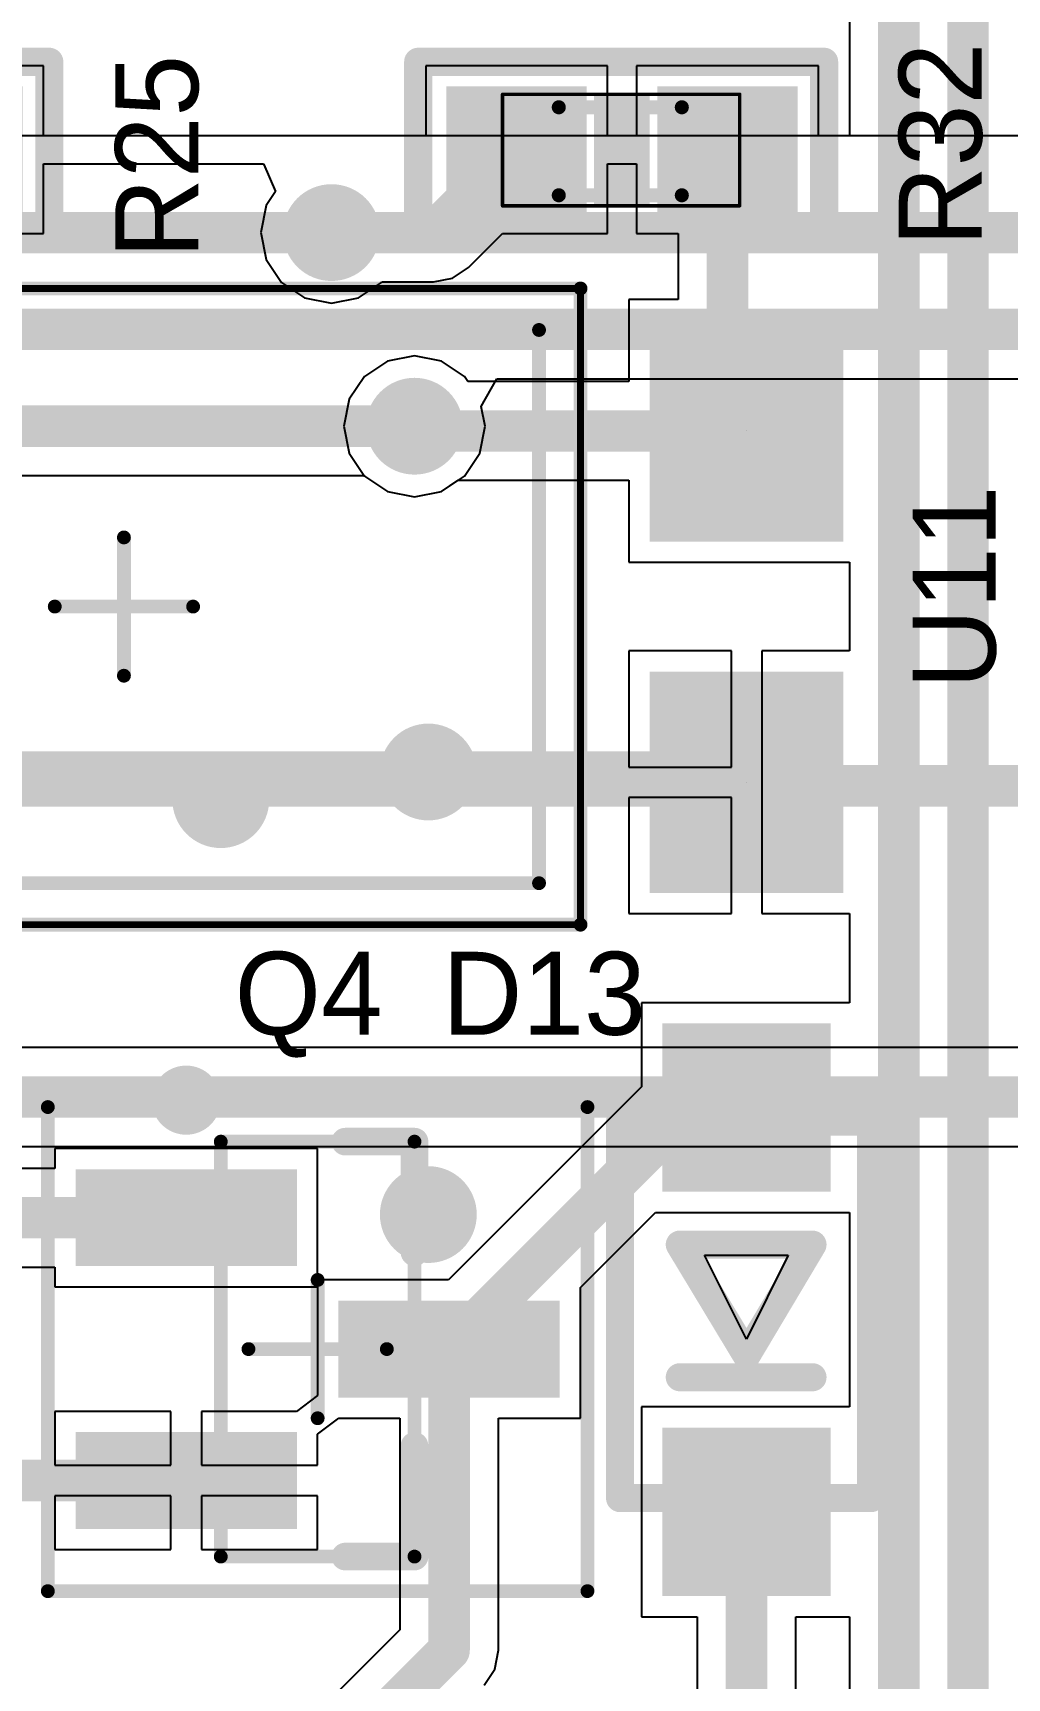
# Model space of a CAD drawing. Header units: millimetres. Extents: x 59 to 152, y 30 to 146.
# Drawn here: x 119.14 to 126.18, y 112.65 to 124.54 of the extents above; entities that cross this region are included whole.
import ezdxf

# ---------------------------------------------------------------- set-up
doc = ezdxf.new("R2010")
doc.units = ezdxf.units.MM
for name, color, linetype in [('BottomLayer', 5, 'Continuous'), ('BottomSolder', 6, 'Continuous'), ('Mechanical13', 56, 'Continuous'), ('Mechanical15', 56, 'Continuous'), ('Mechanical16', 56, 'Continuous'), ('Mechanical6', 56, 'Continuous'), ('MultiLayer', 9, 'Continuous'), ('PadHoleLayer', 156, 'Continuous'), ('TopLayer', 1, 'Continuous'), ('TopOverlay', 2, 'Continuous'), ('TopPaste', 8, 'Continuous'), ('TopSolder', 216, 'Continuous'), ('ViaHoleLayer', 16, 'Continuous')]:
    doc.layers.add(name, color=color, linetype=linetype)

# ---------------------------------------------------------------- blocks, each defined once
blk = doc.blocks.new('R0603_277')
at = {"layer": 'Mechanical16'}
for points, const_width in [([(-0.85000084, 0.4064), (-0.85000084, -0.3999992)], 0.0254), ([(0.8635999999999999, 0.4064), (-0.85000084, 0.4064)], 0.0254), ([(0.4572, 0.3302), (-0.43200066, 0.3302)], 0.1016), ([(0.8635999999999999, 0.4064), (0.8635999999999999, -0.3999992)], 0.0254), ([(0.4572, -0.30599888), (-0.43200066, -0.30599888)], 0.1016), ([(0.8635999999999999, -0.3999992), (-0.85000084, -0.3999992)], 0.0254)]:
    blk.add_lwpolyline(points, dxfattribs=dict(at, const_width=const_width))
for points, const_width in [([(-0.85635084, 0.4064, 1), (-0.8436508399999999, 0.4064, 1)], 0.0127), ([(-0.85635084, 0.4064, 1), (-0.8436508399999999, 0.4064, 1)], 0.0127), ([(-0.45740066, 0.3302, 1), (-0.40660066, 0.3302, 1)], 0.0508), ([(0.4318, 0.3302, 1), (0.4826, 0.3302, 1)], 0.0508), ([(0.85725, 0.4064, 1), (0.86995, 0.4064, 1)], 0.0127), ([(0.85725, 0.4064, 1), (0.86995, 0.4064, 1)], 0.0127), ([(-0.45740066, -0.30599888, 1), (-0.40660066, -0.30599888, 1)], 0.0508), ([(0.4318, -0.30599888, 1), (0.4826, -0.30599888, 1)], 0.0508), ([(-0.85635084, -0.3999992, 1), (-0.8436508399999999, -0.3999992, 1)], 0.0127), ([(-0.85635084, -0.3999992, 1), (-0.8436508399999999, -0.3999992, 1)], 0.0127), ([(0.85725, -0.3999992, 1), (0.86995, -0.3999992, 1)], 0.0127), ([(0.85725, -0.3999992, 1), (0.86995, -0.3999992, 1)], 0.0127)]:
    blk.add_lwpolyline(points, format="xyb", close=True, dxfattribs=dict(at, const_width=const_width))
for points in [[(-0.83817968, -0.3999992), (-0.43177968, -0.3999992), (-0.83817968, 0.4064), (-0.43177968, 0.4064)], [(0.43182032, -0.3999992), (0.8382203199999999, -0.3999992), (0.43182032, 0.4064), (0.8382203199999999, 0.4064)]]:
    blk.add_solid(points, dxfattribs=at)
at = {"layer": 'Mechanical6'}
blk.add_solid([(-0.19988784, -0.40011858), (0.20321016, -0.40011858), (-0.19988784, 0.40638222), (0.20321016, 0.40638222)], dxfattribs=at)
at = {"layer": 'TopLayer'}
for points in [[(-1.2192, -0.4064), (-0.3048, -0.4064), (-1.2192, 0.4064), (-0.3048, 0.4064)], [(0.3048, -0.4064), (1.2192, -0.4064), (0.3048, 0.4064), (1.2192, 0.4064)]]:
    blk.add_solid(points, dxfattribs=at)
at = {"layer": 'TopOverlay', "const_width": 0.2032}
for points in [[(-1.4605, 0.635), (-1.4605, -0.635)], [(1.4732, 0.635), (-1.4605, 0.635)], [(1.4732, 0.635), (1.4732, -0.635)], [(1.4732, -0.635), (-1.4605, -0.635)]]:
    blk.add_lwpolyline(points, dxfattribs=at)
at = {"layer": 'TopOverlay', "const_width": 0.1016}
for points in [[(-1.5113, 0.635, 1), (-1.4097, 0.635, 1)], [(-1.5113, 0.635, 1), (-1.4097, 0.635, 1)], [(1.4224, 0.635, 1), (1.524, 0.635, 1)], [(1.4224, 0.635, 1), (1.524, 0.635, 1)], [(-1.5113, -0.635, 1), (-1.4097, -0.635, 1)], [(-1.5113, -0.635, 1), (-1.4097, -0.635, 1)], [(1.4224, -0.635, 1), (1.524, -0.635, 1)], [(1.4224, -0.635, 1), (1.524, -0.635, 1)]]:
    blk.add_lwpolyline(points, format="xyb", close=True, dxfattribs=at)
at = {"layer": 'TopPaste'}
for points in [[(-1.2192, -0.4064), (-0.3048, -0.4064), (-1.2192, 0.4064), (-0.3048, 0.4064)], [(0.3048, -0.4064), (1.2192, -0.4064), (0.3048, 0.4064), (1.2192, 0.4064)]]:
    blk.add_solid(points, dxfattribs=at)
at = {"layer": 'TopSolder'}
for points in [[(-1.2691999, -0.4563999), (-0.2548001, -0.4563999), (-1.2691999, 0.4563999), (-0.2548001, 0.4563999)], [(0.2548001, -0.4563999), (1.2691999, -0.4563999), (0.2548001, 0.4563999), (1.2691999, 0.4563999)]]:
    blk.add_solid(points, dxfattribs=at)
blk = doc.blocks.new('R0603_284')
at = {"layer": 'Mechanical16'}
for points, const_width in [([(-0.85000084, 0.4064), (-0.85000084, -0.3999992)], 0.0254), ([(0.8635999999999999, 0.4064), (-0.85000084, 0.4064)], 0.0254), ([(0.4572, 0.3302), (-0.43200066, 0.3302)], 0.1016), ([(0.8635999999999999, 0.4064), (0.8635999999999999, -0.3999992)], 0.0254), ([(0.4572, -0.30599888), (-0.43200066, -0.30599888)], 0.1016), ([(0.8635999999999999, -0.3999992), (-0.85000084, -0.3999992)], 0.0254)]:
    blk.add_lwpolyline(points, dxfattribs=dict(at, const_width=const_width))
for points, const_width in [([(-0.85635084, 0.4064, 1), (-0.8436508399999999, 0.4064, 1)], 0.0127), ([(-0.85635084, 0.4064, 1), (-0.8436508399999999, 0.4064, 1)], 0.0127), ([(-0.45740066, 0.3302, 1), (-0.40660066, 0.3302, 1)], 0.0508), ([(0.4318, 0.3302, 1), (0.4826, 0.3302, 1)], 0.0508), ([(0.85725, 0.4064, 1), (0.86995, 0.4064, 1)], 0.0127), ([(0.85725, 0.4064, 1), (0.86995, 0.4064, 1)], 0.0127), ([(-0.45740066, -0.30599888, 1), (-0.40660066, -0.30599888, 1)], 0.0508), ([(0.4318, -0.30599888, 1), (0.4826, -0.30599888, 1)], 0.0508), ([(-0.85635084, -0.3999992, 1), (-0.8436508399999999, -0.3999992, 1)], 0.0127), ([(-0.85635084, -0.3999992, 1), (-0.8436508399999999, -0.3999992, 1)], 0.0127), ([(0.85725, -0.3999992, 1), (0.86995, -0.3999992, 1)], 0.0127), ([(0.85725, -0.3999992, 1), (0.86995, -0.3999992, 1)], 0.0127)]:
    blk.add_lwpolyline(points, format="xyb", close=True, dxfattribs=dict(at, const_width=const_width))
for points in [[(-0.83817968, -0.3999992), (-0.43177968, -0.3999992), (-0.83817968, 0.4064), (-0.43177968, 0.4064)], [(0.43182032, -0.3999992), (0.8382203199999999, -0.3999992), (0.43182032, 0.4064), (0.8382203199999999, 0.4064)]]:
    blk.add_solid(points, dxfattribs=at)
at = {"layer": 'Mechanical6'}
blk.add_solid([(-0.19988784, -0.40011858), (0.20321016, -0.40011858), (-0.19988784, 0.40638222), (0.20321016, 0.40638222)], dxfattribs=at)
at = {"layer": 'TopLayer'}
for points in [[(-1.2192, -0.4064), (-0.3048, -0.4064), (-1.2192, 0.4064), (-0.3048, 0.4064)], [(0.3048, -0.4064), (1.2192, -0.4064), (0.3048, 0.4064), (1.2192, 0.4064)]]:
    blk.add_solid(points, dxfattribs=at)
at = {"layer": 'TopOverlay', "const_width": 0.2032}
for points in [[(-1.4605, 0.635), (-1.4605, -0.635)], [(1.4732, 0.635), (-1.4605, 0.635)], [(1.4732, 0.635), (1.4732, -0.635)], [(1.4732, -0.635), (-1.4605, -0.635)]]:
    blk.add_lwpolyline(points, dxfattribs=at)
at = {"layer": 'TopOverlay', "const_width": 0.1016}
for points in [[(-1.5113, 0.635, 1), (-1.4097, 0.635, 1)], [(-1.5113, 0.635, 1), (-1.4097, 0.635, 1)], [(1.4224, 0.635, 1), (1.524, 0.635, 1)], [(1.4224, 0.635, 1), (1.524, 0.635, 1)], [(-1.5113, -0.635, 1), (-1.4097, -0.635, 1)], [(-1.5113, -0.635, 1), (-1.4097, -0.635, 1)], [(1.4224, -0.635, 1), (1.524, -0.635, 1)], [(1.4224, -0.635, 1), (1.524, -0.635, 1)]]:
    blk.add_lwpolyline(points, format="xyb", close=True, dxfattribs=at)
at = {"layer": 'TopPaste'}
for points in [[(-1.2192, -0.4064), (-0.3048, -0.4064), (-1.2192, 0.4064), (-0.3048, 0.4064)], [(0.3048, -0.4064), (1.2192, -0.4064), (0.3048, 0.4064), (1.2192, 0.4064)]]:
    blk.add_solid(points, dxfattribs=at)
at = {"layer": 'TopSolder'}
for points in [[(-1.2691999, -0.4563999), (-0.2548001, -0.4563999), (-1.2691999, 0.4563999), (-0.2548001, 0.4563999)], [(0.2548001, -0.4563999), (1.2691999, -0.4563999), (0.2548001, 0.4563999), (1.2691999, 0.4563999)]]:
    blk.add_solid(points, dxfattribs=at)
blk = doc.blocks.new('SOT23_3N_332')
at = {"layer": 'Mechanical13', "const_width": 0.0999998}
for points in [[(-0.6999985999999999, 1.49999954), (0.7000011399999999, 1.49999954)], [(-0.6999985999999999, -1.49999954), (-0.6999985999999999, 1.49999954)], [(0.7000011399999999, -1.49999954), (0.7000011399999999, 1.49999954)], [(-0.6999985999999999, -1.49999954), (0.7000011399999999, -1.49999954)]]:
    blk.add_lwpolyline(points, dxfattribs=at)
at = {"layer": 'Mechanical13', "const_width": 0.0499999}
for points in [[(-0.72499728, 1.49999954, 1), (-0.67499992, 1.49999954, 1)], [(-0.72499728, 1.49999954, 1), (-0.67499992, 1.49999954, 1)], [(0.67500246, 1.49999954, 1), (0.72499982, 1.49999954, 1)], [(0.67500246, 1.49999954, 1), (0.72499982, 1.49999954, 1)], [(-0.72499728, -1.49999954, 1), (-0.67499992, -1.49999954, 1)], [(-0.72499728, -1.49999954, 1), (-0.67499992, -1.49999954, 1)], [(0.67500246, -1.49999954, 1), (0.72499982, -1.49999954, 1)], [(0.67500246, -1.49999954, 1), (0.72499982, -1.49999954, 1)]]:
    blk.add_lwpolyline(points, format="xyb", close=True, dxfattribs=at)
at = {"layer": 'Mechanical15', "const_width": 0.0999998}
for points in [[(-1.94999864, 1.75000158), (1.95000118, 1.75000158)], [(-1.94999864, -1.74999904), (-1.94999864, 1.75000158)], [(1.95000118, -1.74999904), (1.95000118, 1.75000158)], [(2.54e-06, -0.499999), (2.54e-06, 0.50000154)], [(-0.499999, 0), (0.50000154, 0)], [(-1.94999864, -1.74999904), (1.95000118, -1.74999904)]]:
    blk.add_lwpolyline(points, dxfattribs=at)
at = {"layer": 'Mechanical15', "const_width": 0.0499999}
for points in [[(-1.97499732, 1.75000158, 1), (-1.92499996, 1.75000158, 1)], [(-1.97499732, 1.75000158, 1), (-1.92499996, 1.75000158, 1)], [(1.9250025, 1.75000158, 1), (1.97499986, 1.75000158, 1)], [(1.9250025, 1.75000158, 1), (1.97499986, 1.75000158, 1)], [(-0.02499614, 0.50000154, 1), (0.02500122, 0.50000154, 1)], [(-0.52499768, 0, 1), (-0.47500032, 0, 1)], [(0.47500286, 0, 1), (0.52500022, 0, 1)], [(-0.02499614, -0.499999, 1), (0.02500122, -0.499999, 1)], [(-1.97499732, -1.74999904, 1), (-1.92499996, -1.74999904, 1)], [(-1.97499732, -1.74999904, 1), (-1.92499996, -1.74999904, 1)], [(1.9250025, -1.74999904, 1), (1.97499986, -1.74999904, 1)], [(1.9250025, -1.74999904, 1), (1.97499986, -1.74999904, 1)]]:
    blk.add_lwpolyline(points, format="xyb", close=True, dxfattribs=at)
at = {"layer": 'TopLayer'}
for points in [[(-0.1999996, 0.6500012399999999), (-0.1999996, 1.25000004), (-1.6999966, 0.6500012399999999), (-1.6999966, 1.25000004)], [(1.69999914, -0.2999994), (1.69999914, 0.2999994), (0.20000214, -0.2999994), (0.20000214, 0.2999994)], [(-0.1999996, -1.2499975), (-0.1999996, -0.6499986999999999), (-1.6999966, -1.2499975), (-1.6999966, -0.6499986999999999)]]:
    blk.add_solid(points, dxfattribs=at)
at = {"layer": 'TopOverlay'}
for points, const_width in [([(-0.8249970799999999, 1.80000148, 1), (-1.07499912, 1.80000148, 1)], 0.2499995), ([(-1.13749836, 1.80000148, 1), (-1.01249988, 1.80000148, 1)], 0.12499848), ([(-0.88749632, 1.80000148, 1), (-0.76249784, 1.80000148, 1)], 0.12499848), ([(0.15000224, 1.49999954, 1), (0.25000204, 1.49999954, 1)], 0.0999998), ([(0.6500012399999999, 1.49999954, 1), (0.75000104, 1.49999954, 1)], 0.0999998), ([(0.6500012399999999, 1.49999954, 1), (0.75000104, 1.49999954, 1)], 0.0999998), ([(0.6500012399999999, 0.7000011399999999, 1), (0.75000104, 0.7000011399999999, 1)], 0.0999998), ([(0.6500012399999999, -0.6999985999999999, 1), (0.75000104, -0.6999985999999999, 1)], 0.0999998), ([(0.15000224, -1.49999954, 1), (0.25000204, -1.49999954, 1)], 0.0999998), ([(0.6500012399999999, -1.49999954, 1), (0.75000104, -1.49999954, 1)], 0.0999998), ([(0.6500012399999999, -1.49999954, 1), (0.75000104, -1.49999954, 1)], 0.0999998)]:
    blk.add_lwpolyline(points, format="xyb", close=True, dxfattribs=dict(at, const_width=const_width))
at = {"layer": 'TopOverlay', "const_width": 0.1999996}
for points in [[(0.20000214, 1.49999954), (0.7000011399999999, 1.49999954)], [(0.7000011399999999, 0.7000011399999999), (0.7000011399999999, 1.49999954)], [(0.7000011399999999, -1.49999954), (0.7000011399999999, -0.6999985999999999)], [(0.20000214, -1.49999954), (0.7000011399999999, -1.49999954)]]:
    blk.add_lwpolyline(points, dxfattribs=at)
at = {"layer": 'TopPaste'}
for points in [[(-0.1999996, 0.6500012399999999), (-0.1999996, 1.25000004), (-1.6999966, 0.6500012399999999), (-1.6999966, 1.25000004)], [(1.69999914, -0.2999994), (1.69999914, 0.2999994), (0.20000214, -0.2999994), (0.20000214, 0.2999994)], [(-0.1999996, -1.2499975), (-0.1999996, -0.6499986999999999), (-1.6999966, -1.2499975), (-1.6999966, -0.6499986999999999)]]:
    blk.add_solid(points, dxfattribs=at)
at = {"layer": 'TopSolder'}
for points in [[(-0.1499997, 0.6000013399999999), (-0.1499997, 1.29999994), (-1.7499965, 0.6000013399999999), (-1.7499965, 1.29999994)], [(1.74999904, -0.3499993), (1.74999904, 0.3499993), (0.15000224, -0.3499993), (0.15000224, 0.3499993)], [(-0.1499997, -1.2999974), (-0.1499997, -0.5999987999999999), (-1.7499965, -1.2999974), (-1.7499965, -0.5999987999999999)]]:
    blk.add_solid(points, dxfattribs=at)
blk = doc.blocks.new('SOD123F_334')
at = {"layer": 'Mechanical16', "const_width": 0.2032}
for points in [[(-1.34999984, 0.9144), (-1.34999984, -0.90000074)], [(1.3716, 0.9144), (1.3716, -0.90000074)]]:
    blk.add_lwpolyline(points, dxfattribs=at)
at = {"layer": 'Mechanical16', "const_width": 0.1016}
for points in [[(-1.40079984, 0.9144, 1), (-1.29919984, 0.9144, 1)], [(1.3208, 0.9144, 1), (1.4224, 0.9144, 1)], [(-1.40079984, -0.90000074, 1), (-1.29919984, -0.90000074, 1)], [(1.3208, -0.90000074, 1), (1.4224, -0.90000074, 1)]]:
    blk.add_lwpolyline(points, format="xyb", close=True, dxfattribs=at)
at = {"layer": 'Mechanical16'}
for points in [[(-1.80004466, -0.40134032), (-1.40004546, -0.40134032), (-1.80004466, 0.40505888), (-1.40004546, 0.40505888)], [(1.42373858, -0.40005762), (1.80473858, -0.40005762), (1.42373858, 0.40634158), (1.80473858, 0.40634158)]]:
    blk.add_solid(points, dxfattribs=at)
at = {"layer": 'TopLayer'}
for points in [[(-2.00879964, -0.5588), (-0.89119964, -0.5588), (-2.00879964, 0.5588), (-0.89119964, 0.5588)], [(0.9144, -0.5588), (2.032, -0.5588), (0.9144, 0.5588), (2.032, 0.5588)]]:
    blk.add_solid(points, dxfattribs=at)
at = {"layer": 'TopOverlay'}
for p, q in [((-0.1999996, 0), (0.4064, 0.3048)), ((0.4064, 0.3048), (0.4064, -0.2999994)), ((0.4064, -0.2999994), (-0.1999996, 0))]:
    blk.add_line(p, q, dxfattribs=at)
at = {"layer": 'TopOverlay', "const_width": 0.2032}
for points in [[(-1.34999984, 0.9144), (1.3716, 0.9144)], [(-0.4763008, 0.4826), (-0.4763008, -0.4763008)], [(0.4826, 0.4826), (-0.31759906, 0)], [(0.4826, 0.4826), (0.4826, -0.4763008)], [(-0.31759906, 0), (0.4826, -0.4763008)], [(-1.34999984, -0.90000074), (1.3716, -0.90000074)]]:
    blk.add_lwpolyline(points, dxfattribs=at)
at = {"layer": 'TopOverlay', "const_width": 0.1016}
for points in [[(-1.40079984, 0.9144, 1), (-1.29919984, 0.9144, 1)], [(1.3208, 0.9144, 1), (1.4224, 0.9144, 1)], [(-0.5271007999999999, 0.4826, 1), (-0.4255008, 0.4826, 1)], [(0.4318, 0.4826, 1), (0.5334, 0.4826, 1)], [(0.4318, 0.4826, 1), (0.5334, 0.4826, 1)], [(-0.36839906, 0, 1), (-0.26679906, 0, 1)], [(-0.36839906, 0, 1), (-0.26679906, 0, 1)], [(-0.5271007999999999, -0.4763008, 1), (-0.4255008, -0.4763008, 1)], [(0.4318, -0.4763008, 1), (0.5334, -0.4763008, 1)], [(0.4318, -0.4763008, 1), (0.5334, -0.4763008, 1)], [(-1.40079984, -0.90000074, 1), (-1.29919984, -0.90000074, 1)], [(1.3208, -0.90000074, 1), (1.4224, -0.90000074, 1)]]:
    blk.add_lwpolyline(points, format="xyb", close=True, dxfattribs=at)
at = {"layer": 'TopPaste'}
for points in [[(-2.00879964, -0.5588), (-0.89119964, -0.5588), (-2.00879964, 0.5588), (-0.89119964, 0.5588)], [(0.9144, -0.5588), (2.032, -0.5588), (0.9144, 0.5588), (2.032, 0.5588)]]:
    blk.add_solid(points, dxfattribs=at)
at = {"layer": 'TopSolder'}
for points in [[(-2.05879954, -0.6087999), (-0.84119974, -0.6087999), (-2.05879954, 0.6087999), (-0.84119974, 0.6087999)], [(0.8644001, -0.6087999), (2.0819999, -0.6087999), (0.8644001, 0.6087999), (2.0819999, 0.6087999)]]:
    blk.add_solid(points, dxfattribs=at)
blk = doc.blocks.new('LTV_816S_339')
at = {"layer": 'Mechanical13', "const_width": 0.0999998}
for points in [[(2.30000048, 3.30000102), (-2.30000048, 3.30000102)], [(-2.30000048, -3.30000102), (-2.30000048, 3.30000102)], [(2.30000048, -3.30000102), (2.30000048, 3.30000102)], [(2.30000048, -3.30000102), (-2.30000048, -3.30000102)]]:
    blk.add_lwpolyline(points, dxfattribs=at)
at = {"layer": 'Mechanical13', "const_width": 0.0499999}
for points in [[(-2.32499916, 3.30000102, 1), (-2.2750018, 3.30000102, 1)], [(-2.32499916, 3.30000102, 1), (-2.2750018, 3.30000102, 1)], [(2.2750018, 3.30000102, 1), (2.32499916, 3.30000102, 1)], [(2.2750018, 3.30000102, 1), (2.32499916, 3.30000102, 1)], [(-2.32499916, -3.30000102, 1), (-2.2750018, -3.30000102, 1)], [(-2.32499916, -3.30000102, 1), (-2.2750018, -3.30000102, 1)], [(2.2750018, -3.30000102, 1), (2.32499916, -3.30000102, 1)], [(2.2750018, -3.30000102, 1), (2.32499916, -3.30000102, 1)]]:
    blk.add_lwpolyline(points, format="xyb", close=True, dxfattribs=at)
at = {"layer": 'Mechanical15'}
for points, const_width in [([(2.30000048, 3.30000102), (-2.30000048, 3.30000102)], 0.0499999), ([(-2.30000048, -3.30000102), (-2.30000048, 3.30000102)], 0.0499999), ([(2.30000048, -3.30000102), (2.30000048, 3.30000102)], 0.0499999), ([(0, -0.499999), (0, 0.50000154)], 0.0999998), ([(0.499999, 0), (-0.499999, 0)], 0.0999998), ([(2.30000048, -3.30000102), (-2.30000048, -3.30000102)], 0.0499999)]:
    blk.add_lwpolyline(points, dxfattribs=dict(at, const_width=const_width))
for points, const_width in [([(-2.31249982, 3.30000102, 1), (-2.28750114, 3.30000102, 1)], 0.02499868), ([(-2.31249982, 3.30000102, 1), (-2.28750114, 3.30000102, 1)], 0.02499868), ([(2.28750114, 3.30000102, 1), (2.31249982, 3.30000102, 1)], 0.02499868), ([(2.28750114, 3.30000102, 1), (2.31249982, 3.30000102, 1)], 0.02499868), ([(-0.02499868, 0.50000154, 1), (0.02499868, 0.50000154, 1)], 0.0499999), ([(-0.52499768, 0, 1), (-0.47500032, 0, 1)], 0.0499999), ([(0.47500032, 0, 1), (0.52499768, 0, 1)], 0.0499999), ([(-0.02499868, -0.499999, 1), (0.02499868, -0.499999, 1)], 0.0499999), ([(-2.31249982, -3.30000102, 1), (-2.28750114, -3.30000102, 1)], 0.02499868), ([(-2.31249982, -3.30000102, 1), (-2.28750114, -3.30000102, 1)], 0.02499868), ([(2.28750114, -3.30000102, 1), (2.31249982, -3.30000102, 1)], 0.02499868), ([(2.28750114, -3.30000102, 1), (2.31249982, -3.30000102, 1)], 0.02499868)]:
    blk.add_lwpolyline(points, format="xyb", close=True, dxfattribs=dict(at, const_width=const_width))
at = {"layer": 'PadHoleLayer'}
for points in [[(-1.27, 4.50000116), (-1.27, 4.50000116, -1), (-1.27, 4.50000116), (-1.27, 4.50000116, -1)], [(1.27, 4.50000116), (1.27, 4.50000116, -1), (1.27, 4.50000116), (1.27, 4.50000116, -1)], [(-1.27, -4.49999862), (-1.27, -4.49999862, -1), (-1.27, -4.49999862), (-1.27, -4.49999862, -1)], [(1.27, -4.49999862), (1.27, -4.49999862, -1), (1.27, -4.49999862), (1.27, -4.49999862, -1)]]:
    blk.add_lwpolyline(points, format="xyb", close=True, dxfattribs=at)
at = {"layer": 'TopLayer'}
for points in [[(-2.0199985, 3.85000246), (-0.5200015, 3.85000246), (-2.0199985, 5.149999859999999), (-0.5200015, 5.149999859999999)], [(0.5200015, 3.85000246), (2.0199985, 3.85000246), (0.5200015, 5.149999859999999), (2.0199985, 5.149999859999999)], [(-2.0199985, -5.14999732), (-0.5200015, -5.14999732), (-2.0199985, -3.84999992), (-0.5200015, -3.84999992)], [(0.5200015, -5.14999732), (2.0199985, -5.14999732), (0.5200015, -3.84999992), (2.0199985, -3.84999992)]]:
    blk.add_solid(points, dxfattribs=at)
at = {"layer": 'TopOverlay', "const_width": 0.0999998}
for points in [[(-2.00000108, -2.99999908), (-2.00000108, 2.99999908)], [(2.00000108, 2.99999908), (-2.00000108, 2.99999908)], [(2.00000108, -2.99999908), (2.00000108, 2.99999908)], [(2.00000108, -2.99999908), (-2.00000108, -2.99999908)]]:
    blk.add_lwpolyline(points, dxfattribs=at)
at = {"layer": 'TopOverlay'}
for points, const_width in [([(-2.02499976, 2.99999908, 1), (-1.9750024, 2.99999908, 1)], 0.0499999), ([(-2.02499976, 2.99999908, 1), (-1.9750024, 2.99999908, 1)], 0.0499999), ([(1.9750024, 2.99999908, 1), (2.02499976, 2.99999908, 1)], 0.0499999), ([(1.9750024, 2.99999908, 1), (2.02499976, 2.99999908, 1)], 0.0499999), ([(-1.37499852, -2.50000008, 1), (-1.62500056, -2.50000008, 1)], 0.2499995), ([(-1.6874998, -2.50000008, 1), (-1.56250132, -2.50000008, 1)], 0.12499848), ([(-1.43749776, -2.50000008, 1), (-1.31249928, -2.50000008, 1)], 0.12499848), ([(-2.02499976, -2.99999908, 1), (-1.9750024, -2.99999908, 1)], 0.0499999), ([(-2.02499976, -2.99999908, 1), (-1.9750024, -2.99999908, 1)], 0.0499999), ([(1.9750024, -2.99999908, 1), (2.02499976, -2.99999908, 1)], 0.0499999), ([(1.9750024, -2.99999908, 1), (2.02499976, -2.99999908, 1)], 0.0499999)]:
    blk.add_lwpolyline(points, format="xyb", close=True, dxfattribs=dict(at, const_width=const_width))
at = {"layer": 'TopPaste'}
for points in [[(-2.0199985, 3.85000246), (-0.5200015, 3.85000246), (-2.0199985, 5.149999859999999), (-0.5200015, 5.149999859999999)], [(0.5200015, 3.85000246), (2.0199985, 3.85000246), (0.5200015, 5.149999859999999), (2.0199985, 5.149999859999999)], [(-2.0199985, -5.14999732), (-0.5200015, -5.14999732), (-2.0199985, -3.84999992), (-0.5200015, -3.84999992)], [(0.5200015, -5.14999732), (2.0199985, -5.14999732), (0.5200015, -3.84999992), (2.0199985, -3.84999992)]]:
    blk.add_solid(points, dxfattribs=at)
at = {"layer": 'TopSolder'}
for points in [[(-2.0699984, 3.80000256), (-0.4700016, 3.80000256), (-2.0699984, 5.19999976), (-0.4700016, 5.19999976)], [(0.4700016, 3.80000256), (2.0699984, 3.80000256), (0.4700016, 5.19999976), (2.0699984, 5.19999976)], [(-2.0699984, -5.199997219999999), (-0.4700016, -5.199997219999999), (-2.0699984, -3.80000002), (-0.4700016, -3.80000002)], [(0.4700016, -5.199997219999999), (2.0699984, -5.199997219999999), (0.4700016, -3.80000002), (2.0699984, -3.80000002)]]:
    blk.add_solid(points, dxfattribs=at)

msp = doc.modelspace()

# ---------------------------------------------------------------- linework, layer by layer
at = {"layer": 'BottomLayer'}
for p, q in [((139.1000012, 123.79999878), (89.36770797999999, 123.79999878)), ((122.38132242, 121.8431396), (122.494294, 122.04314174)), ((122.494294, 122.04314174), (134.43709968, 122.04314174)), ((122.40979582, 121.70000044), (122.38132242, 121.8431396)), ((122.3709897, 121.50491066), (122.40979582, 121.70000044)), ((122.26047938, 121.3395211), (122.3709897, 121.50491066)), ((109.8942938, 121.34314314), (121.53710008, 121.34314314)), ((121.53710008, 121.34314314), (121.5395207, 121.3395211)), ((121.5395207, 121.3395211), (121.70491026, 121.22901078)), ((122.09508982, 121.22901078), (122.26047938, 121.3395211)), ((121.70491026, 121.22901078), (121.90000004, 121.19020466)), ((121.90000004, 121.19020466), (122.09508982, 121.22901078)), ((129.99156882, 117.20685982), (118.9277022, 117.20685982)), ((85.44999673999999, 116.49314522), (130.15000132, 116.49314522))]:
    msp.add_line(p, q, dxfattribs=at)
for points, const_width in [([(121.15000154, 123.10000018, 1), (121.45000094, 123.10000018, 1)], 0.2999994), ([(121.22500266, 123.10000018, 1), (121.37499982, 123.10000018, 1)], 0.1499997), ([(121.22500266, 123.10000018, 1), (121.37499982, 123.10000018, 1)], 0.1499997), ([(121.75000034, 121.70000044, 1), (122.04999974, 121.70000044, 1)], 0.2999994), ([(121.82500146, 121.70000044, 1), (121.97499862, 121.70000044, 1)], 0.1499997), ([(121.85000014, 119.20000036, 1), (122.14999954, 119.20000036, 1)], 0.2999994), ([(120.34996504, 118.9999652, 1), (120.64996444, 118.9999652, 1)], 0.2999994), ([(121.84996458, 115.99996612, 1), (122.14996398, 115.99996612, 1)], 0.2999994)]:
    msp.add_lwpolyline(points, format="xyb", close=True, dxfattribs=dict(at, const_width=const_width))
at = {"layer": 'BottomLayer', "const_width": 0.2999994}
for points in [[(108.80000084, 123.10000018), (121.30000124, 123.10000018)], [(121.30000124, 123.10000018), (133.7999991, 123.10000018)], [(88.47366099999999, 122.39999904), (134.79999964, 122.39999904)], [(88.41420722, 121.70000044), (121.90000004, 121.70000044)], [(95.8999987, 119.10000056), (134.20000084, 119.10000056)], [(85.44999673999999, 116.85000252), (130.15000132, 116.85000252)]]:
    msp.add_lwpolyline(points, dxfattribs=at)
at = {"layer": 'BottomSolder', "const_width": 0.3499993}
for points in [[(121.12500286, 123.10000018, 1), (121.47499962, 123.10000018, 1)], [(121.72500166, 121.70000044, 1), (122.07499842, 121.70000044, 1)], [(121.82500146, 119.20000036, 1), (122.17499822, 119.20000036, 1)], [(120.32496636, 118.9999652, 1), (120.67496312, 118.9999652, 1)], [(121.8249659, 115.99996612, 1), (122.17496266, 115.99996612, 1)]]:
    msp.add_lwpolyline(points, format="xyb", close=True, dxfattribs=at)
at = {"layer": 'MultiLayer', "const_width": 0.2999994}
for points in [[(121.15000154, 123.10000018, 1), (121.45000094, 123.10000018, 1)], [(121.75000034, 121.70000044, 1), (122.04999974, 121.70000044, 1)], [(121.85000014, 119.20000036, 1), (122.14999954, 119.20000036, 1)], [(120.34996504, 118.9999652, 1), (120.64996444, 118.9999652, 1)], [(121.84996458, 115.99996612, 1), (122.14996398, 115.99996612, 1)]]:
    msp.add_lwpolyline(points, format="xyb", close=True, dxfattribs=at)
at = {"layer": 'TopLayer'}
for p, q in [((125.04314336, 126.05218376), (125.04314336, 123.79999878)), ((119.21920022, 124.30639858), (117.90480102, 124.30639858)), ((119.21920022, 123.79999878), (119.21920022, 124.30639858)), ((123.29519918, 124.30639858), (121.98079998, 124.30639858)), ((121.98079998, 124.30639858), (121.98079998, 123.79999878)), ((123.29519918, 123.79999878), (123.29519918, 124.30639858)), ((124.81919918, 124.30639858), (123.50479998, 124.30639858)), ((123.50479998, 124.30639858), (123.50479998, 123.79999878)), ((124.81919918, 123.79999878), (124.81919918, 124.30639858)), ((121.98079998, 123.79999878), (119.21920022, 123.79999878)), ((123.50479998, 123.79999878), (123.29519918, 123.79999878)), ((125.04314336, 123.79999878), (124.81919918, 123.79999878)), ((119.21920022, 123.09359938), (119.21920022, 123.59607996)), ((119.21920022, 123.59607996), (120.8078991, 123.59607996)), ((120.8078991, 123.59607996), (120.81146526, 123.59240458)), ((123.29519918, 123.09359938), (123.29519918, 123.59607996)), ((123.29519918, 123.59607996), (123.50479998, 123.59607996)), ((123.50479998, 123.59607996), (123.50479998, 123.09359938)), ((120.81146526, 123.59240458), (120.89649176, 123.39608036)), ((120.89649176, 123.39608036), (120.82901158, 123.29508996)), ((120.82901158, 123.29508996), (120.79020546, 123.10000018)), ((118.91885792, 123.09359938), (119.21920022, 123.09359938)), ((120.79020546, 123.10000018), (120.82901158, 122.9049104)), ((122.29033708, 122.84766388), (122.53627258, 123.09359938)), ((122.53627258, 123.09359938), (123.29519918, 123.09359938)), ((123.50479998, 123.09359938), (123.80514228, 123.09359938)), ((123.80514228, 123.09359938), (123.80514228, 122.6159981)), ((120.82901158, 122.9049104), (120.9395219, 122.73952084)), ((122.03800078, 122.74314288), (122.17456388, 122.77030818)), ((122.17456388, 122.77030818), (122.29033708, 122.84766388)), ((120.9395219, 122.73952084), (121.10491146, 122.62901052)), ((121.49509102, 122.62901052), (121.66048058, 122.73952084)), ((121.66048058, 122.73952084), (121.6629012, 122.74314288)), ((121.6629012, 122.74314288), (122.03800078, 122.74314288)), ((121.10491146, 122.62901052), (121.30000124, 122.5902044)), ((121.30000124, 122.5902044), (121.49509102, 122.62901052)), ((123.80514228, 122.6159981), (123.44998424, 122.6159981)), ((123.44998424, 122.6159981), (123.44998424, 122.0228573)), ((121.70491026, 122.1709901), (121.5395207, 122.06047978)), ((121.90000004, 122.20979622), (121.70491026, 122.1709901)), ((122.09508982, 122.1709901), (121.90000004, 122.20979622)), ((122.26047938, 122.06047978), (122.09508982, 122.1709901)), ((121.5395207, 122.06047978), (121.42901038, 121.89509022)), ((122.28561776, 122.0228573), (122.26047938, 122.06047978)), ((123.44998424, 122.0228573), (122.28561776, 122.0228573)), ((121.42901038, 121.89509022), (121.39020426, 121.70000044)), ((121.39020426, 121.70000044), (121.42901038, 121.50491066)), ((121.42901038, 121.50491066), (121.5395207, 121.3395211)), ((121.5395207, 121.3395211), (121.70491026, 121.22901078)), ((121.70491026, 121.22901078), (121.90000004, 121.19020466)), ((121.90000004, 121.19020466), (122.09508982, 121.22901078)), ((122.09508982, 121.22901078), (122.21501592, 121.3091427)), ((122.21501592, 121.3091427), (123.44998424, 121.3091427)), ((123.44998424, 121.3091427), (123.44998424, 120.7160019)), ((123.44998424, 120.7160019), (125.04314336, 120.7160019)), ((125.04314336, 120.7160019), (125.04314336, 120.0759981)), ((124.18998022, 120.0759981), (123.44998424, 120.0759981)), ((123.44998424, 120.0759981), (123.44998424, 119.23599724)), ((124.18998022, 119.23599724), (124.18998022, 120.0759981)), ((125.04314336, 120.0759981), (124.40997978, 120.0759981)), ((124.40997978, 120.0759981), (124.40997978, 119.12599746)), ((123.44998424, 119.23599724), (124.18998022, 119.23599724)), ((124.40997978, 119.12599746), (124.40997978, 118.1760019)), ((124.18998022, 119.01599768), (123.44998424, 119.01599768)), ((123.44998424, 119.01599768), (123.44998424, 118.1760019)), ((124.18998022, 118.1760019), (124.18998022, 119.01599768)), ((123.44998424, 118.1760019), (124.18998022, 118.1760019)), ((124.40997978, 118.1760019), (125.04314336, 118.1760019)), ((125.04314336, 118.1760019), (125.04314336, 117.53200014)), ((125.04314336, 117.53200014), (123.54120072, 117.53200014)), ((123.54120072, 117.53200014), (123.54120072, 116.92312404)), ((123.54120072, 116.92312404), (122.14532848, 115.5272518)), ((121.20000144, 116.47725244), (119.30000524, 116.47725244)), ((119.30000524, 116.47725244), (119.30000524, 116.33411074)), ((121.20000398, 115.67724896), (121.20000144, 116.47725244)), ((119.30000524, 116.33411074), (118.91920082, 116.33411074)), ((123.10000018, 115.4725783), (123.64182282, 116.01440094)), ((123.64182282, 116.01440094), (125.04314336, 116.01440094)), ((125.04314336, 116.01440094), (125.04314336, 114.6088005)), ((121.2000116, 115.52725942), (121.20000398, 115.67724896)), ((118.91920082, 115.62039614), (119.30000524, 115.62039614)), ((119.30000524, 115.62039614), (119.30000524, 115.47725444)), ((121.40000358, 115.5272518), (121.2000116, 115.52725942)), ((122.14532848, 115.5272518), (121.40000358, 115.5272518)), ((119.30000524, 115.47725444), (121.00000184, 115.47725444)), ((121.00000184, 115.47725444), (121.19999382, 115.47724682)), ((121.19999382, 115.47724682), (121.20000144, 115.32725728)), ((123.10000018, 114.5272538), (123.10000018, 115.4725783)), ((121.20000144, 115.32725728), (121.20000398, 114.7772533)), ((121.1999989, 114.69154862), (121.04628064, 114.57725878)), ((121.20000398, 114.7772533), (121.1999989, 114.69154862)), ((120.13999848, 114.5772537), (119.30000524, 114.5772537)), ((119.30000524, 114.5772537), (119.30000524, 114.18725448)), ((120.13999848, 114.18725448), (120.13999848, 114.5772537)), ((121.02072062, 114.5772537), (120.35999804, 114.5772537)), ((120.35999804, 114.5772537), (120.35999804, 114.18725448)), ((121.04628064, 114.57725878), (121.02072062, 114.5772537)), ((125.04314336, 114.6088005), (123.54120072, 114.6088005)), ((123.54120072, 114.6088005), (123.54120072, 113.0912013)), ((121.20000652, 114.4129538), (121.3537197, 114.52724872)), ((121.3537197, 114.52724872), (121.3792848, 114.5272538)), ((121.3792848, 114.5272538), (121.79314478, 114.5272538)), ((121.79314478, 114.5272538), (121.79314478, 112.9978182)), ((122.50685938, 112.8500029), (122.50685938, 114.5272538)), ((122.50685938, 114.5272538), (123.10000018, 114.5272538)), ((121.20000144, 114.32725166), (121.20000652, 114.4129538)), ((121.20000144, 114.18725448), (121.20000144, 114.32725166)), ((119.30000524, 114.18725448), (120.13999848, 114.18725448)), ((120.35999804, 114.18725448), (121.20000144, 114.18725448)), ((120.13999848, 113.96725492), (119.30000524, 113.96725492)), ((119.30000524, 113.96725492), (119.30000524, 113.5772557)), ((120.13999848, 113.5772557), (120.13999848, 113.96725492)), ((121.20000144, 113.96725492), (120.35999804, 113.96725492)), ((120.35999804, 113.96725492), (120.35999804, 113.5772557)), ((121.20000144, 113.5772557), (121.20000144, 113.96725492)), ((119.30000524, 113.5772557), (120.13999848, 113.5772557)), ((120.35999804, 113.5772557), (121.20000144, 113.5772557)), ((123.54120072, 113.0912013), (123.94314302, 113.0912013)), ((123.94314302, 113.0912013), (123.94314302, 111.3289747)), ((124.65685762, 110.47361192), (124.65685762, 113.0912013)), ((124.65685762, 113.0912013), (125.04314336, 113.0912013)), ((125.04314336, 113.0912013), (125.04314336, 94.80001105999999)), ((121.79314478, 112.9978182), (119.17218482, 110.37685824)), ((122.47969408, 112.7134398), (122.50685938, 112.8500029)), ((122.40233838, 112.5976666), (122.47969408, 112.7134398))]:
    msp.add_line(p, q, dxfattribs=at)
at = {"layer": 'TopLayer', "const_width": 0.2999994}
for points in [[(125.89999966, 92.10000122), (125.89999966, 127.1999996)], [(125.40000066, 94.8000009), (125.40000066, 126.19999906)], [(122.03800078, 123.10000018), (122.63799958, 123.69999898)], [(124.16199958, 121.80398296), (124.16199958, 123.69999898)], [(121.30000124, 123.10000018), (122.03800078, 123.10000018)], [(124.16199958, 121.80398296), (124.29998254, 121.666)], [(121.90000004, 121.70000044), (121.93400048, 121.666)], [(121.93400048, 121.666), (124.29998254, 121.666)], [(118.5071036, 119.20000036), (121.99999984, 119.20000036)], [(121.99999984, 119.20000036), (124.22598218, 119.20000036)], [(122.15000208, 115.0272528), (123.89594982, 116.77320054)], [(123.89594982, 116.77320054), (124.30000032, 116.77320054)], [(118.28474692, 115.97725344), (120.25000334, 115.97725344)], [(122.15000208, 112.8500029), (122.15000208, 115.0272528)], [(118.44050226, 114.0772547), (120.25000334, 114.0772547)], [(124.30000032, 110.22000308), (124.30000032, 113.8500009)], [(119.32000012, 110.02000094), (122.15000208, 112.8500029)]]:
    msp.add_lwpolyline(points, dxfattribs=at)
at = {"layer": 'TopLayer'}
for points, const_width in [([(122.563001, 123.69999898, 1), (122.71299816, 123.69999898, 1)], 0.1499997), ([(124.087001, 123.69999898, 1), (124.23699816, 123.69999898, 1)], 0.1499997), ([(121.15000154, 123.10000018, 1), (121.45000094, 123.10000018, 1)], 0.2999994), ([(121.22500266, 123.10000018, 1), (121.37499982, 123.10000018, 1)], 0.1499997), ([(121.9630022, 123.10000018, 1), (122.11299936, 123.10000018, 1)], 0.1499997), ([(121.9630022, 123.10000018, 1), (122.11299936, 123.10000018, 1)], 0.1499997), ([(121.75000034, 121.70000044, 1), (122.04999974, 121.70000044, 1)], 0.2999994), ([(124.087001, 121.80398296, 1), (124.23699816, 121.80398296, 1)], 0.1499997), ([(124.087001, 121.80398296, 1), (124.23699816, 121.80398296, 1)], 0.1499997), ([(121.82500146, 121.70000044, 1), (121.97499862, 121.70000044, 1)], 0.1499997), ([(121.8590019, 121.666, 1), (122.00899906, 121.666, 1)], 0.1499997), ([(121.8590019, 121.666, 1), (122.00899906, 121.666, 1)], 0.1499997), ([(124.22498396, 121.666, 1), (124.37498112, 121.666, 1)], 0.1499997), ([(124.22498396, 121.666, 1), (124.37498112, 121.666, 1)], 0.1499997), ([(121.85000014, 119.20000036, 1), (122.14999954, 119.20000036, 1)], 0.2999994), ([(121.92500126, 119.20000036, 1), (122.07499842, 119.20000036, 1)], 0.1499997), ([(121.92500126, 119.20000036, 1), (122.07499842, 119.20000036, 1)], 0.1499997), ([(124.1509836, 119.20000036, 1), (124.30098076, 119.20000036, 1)], 0.1499997), ([(120.34996504, 118.9999652, 1), (120.64996444, 118.9999652, 1)], 0.2999994), ([(123.82095124, 116.77320054, 1), (123.9709484, 116.77320054, 1)], 0.1499997), ([(123.82095124, 116.77320054, 1), (123.9709484, 116.77320054, 1)], 0.1499997), ([(124.22500174, 116.77320054, 1), (124.3749989, 116.77320054, 1)], 0.1499997), ([(121.84996458, 115.99996612, 1), (122.14996398, 115.99996612, 1)], 0.2999994), ([(120.17500476, 115.97725344, 1), (120.32500192, 115.97725344, 1)], 0.1499997), ([(122.0750035, 115.0272528, 1), (122.22500066, 115.0272528, 1)], 0.1499997), ([(122.0750035, 115.0272528, 1), (122.22500066, 115.0272528, 1)], 0.1499997), ([(120.17500476, 114.0772547, 1), (120.32500192, 114.0772547, 1)], 0.1499997), ([(124.22500174, 113.8500009, 1), (124.3749989, 113.8500009, 1)], 0.1499997), ([(122.0750035, 112.8500029, 1), (122.22500066, 112.8500029, 1)], 0.1499997), ([(122.0750035, 112.8500029, 1), (122.22500066, 112.8500029, 1)], 0.1499997)]:
    msp.add_lwpolyline(points, format="xyb", close=True, dxfattribs=dict(at, const_width=const_width))
at = {"layer": 'TopSolder', "const_width": 0.3499993}
for points in [[(121.12500286, 123.10000018, 1), (121.47499962, 123.10000018, 1)], [(121.72500166, 121.70000044, 1), (122.07499842, 121.70000044, 1)], [(121.82500146, 119.20000036, 1), (122.17499822, 119.20000036, 1)], [(120.32496636, 118.9999652, 1), (120.67496312, 118.9999652, 1)], [(121.8249659, 115.99996612, 1), (122.17496266, 115.99996612, 1)]]:
    msp.add_lwpolyline(points, format="xyb", close=True, dxfattribs=at)
at = {"layer": 'ViaHoleLayer', "const_width": 0.1499997}
for points in [[(121.22500266, 123.10000018, 1), (121.37499982, 123.10000018, 1)], [(121.82500146, 121.70000044, 1), (121.97499862, 121.70000044, 1)], [(121.92500126, 119.20000036, 1), (122.07499842, 119.20000036, 1)], [(120.42496616, 118.9999652, 1), (120.57496332, 118.9999652, 1)], [(121.9249657, 115.99996612, 1), (122.07496286, 115.99996612, 1)]]:
    msp.add_lwpolyline(points, format="xyb", close=True, dxfattribs=at)

# ---------------------------------------------------------------- block references
for name, p, rotation in [('R0603_277', (117.80000062, 123.69999898), 180), ('R0603_284', (123.39999958, 123.69999898), 180), ('LTV_816S_339', (119.79998138, 120.396), 270), ('SOD123F_334', (124.30000032, 115.30000054), 90), ('SOT23_3N_332', (121.20000144, 115.0272528), 360)]:
    msp.add_blockref(name, p, dxfattribs=dict(rotation=rotation))

# ---------------------------------------------------------------- texts
at = {"layer": 'TopOverlay'}
for s, p in [('R32', (125.99999946, 123.00000038)), ('R25', (120.33690182, 122.91314508)), ('U11', (126.09999926, 119.79999916))]:
    msp.add_text(s, height=0.5999987999999999, rotation=90, dxfattribs=at).set_placement(p)
for s, p in [('Q4', (120.6000001, 117.29999908)), ('D13', (122.09999964, 117.29999908))]:
    msp.add_text(s, height=0.5999987999999999, dxfattribs=at).set_placement(p)

doc.saveas('drawing.dxf')
